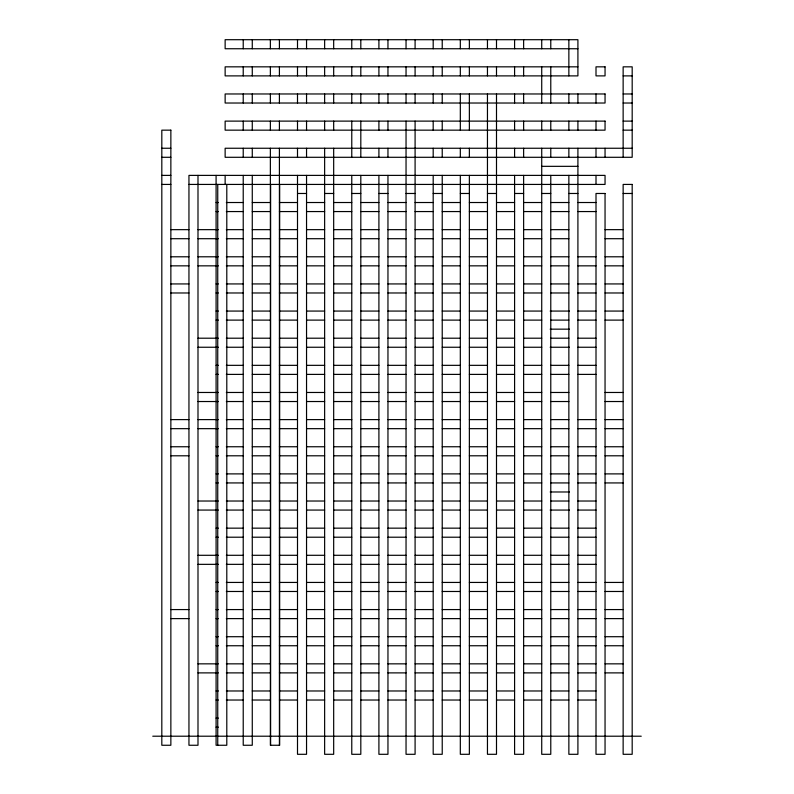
<?xml version="1.0" encoding="UTF-8"?>
<svg xmlns="http://www.w3.org/2000/svg" width="794" height="794" viewBox="0 0 794 794"><rect width="100%" height="100%" fill="white"/><g stroke="black" fill="none" stroke-linecap="round" stroke-linejoin="round"><path stroke-width="1.19" d="M577.913 48.742L225.139 48.742L225.139 39.7L577.913 39.7L577.913 75.887L225.139 75.887L225.139 66.835L577.913 66.835M623.141 75.887L632.183 75.887M623.141 93.97L632.183 93.97M623.141 103.022L632.183 103.022M623.141 121.115L632.183 121.115M623.141 130.156L632.183 130.156M161.817 148.25L170.859 148.25M632.183 148.25L225.139 148.25L225.139 157.291L632.183 157.291L632.183 66.835L623.141 66.835L623.141 157.291M161.817 157.291L170.859 157.291M541.726 166.333L577.913 166.333M161.817 175.385L170.859 175.385M161.817 184.426L170.859 184.426M188.952 184.426L605.048 184.426L605.048 175.385L188.952 175.385L188.952 745.258L197.994 745.258L197.994 175.385M297.502 193.478L306.544 193.478M324.637 193.478L333.678 193.478M351.772 193.478L360.813 193.478M378.907 193.478L387.958 193.478M406.042 193.478L415.093 193.478M433.187 193.478L442.228 193.478M460.322 193.478L469.363 193.478M487.456 193.478L496.498 193.478M514.591 193.478L523.633 193.478M541.726 193.478L550.778 193.478M568.861 193.478L577.913 193.478M623.141 193.478L632.183 193.478M216.087 202.52L218.35 202.52M226.34 202.52L243.222 202.52M252.274 202.52L270.367 202.52M279.409 202.52L297.502 202.52M306.544 202.52L324.637 202.52M333.678 202.52L351.772 202.52M360.813 202.52L378.907 202.52M387.958 202.52L406.042 202.52M415.093 202.52L433.187 202.52M442.228 202.52L460.322 202.52M469.363 202.52L487.456 202.52M496.498 202.52L514.591 202.52M523.633 202.52L541.726 202.52M550.778 202.52L568.861 202.52M577.913 202.52L596.006 202.52M216.087 211.561L218.35 211.561M226.34 211.561L243.222 211.561M252.274 211.561L270.367 211.561M279.409 211.561L297.502 211.561M306.544 211.561L324.637 211.561M333.678 211.561L351.772 211.561M360.813 211.561L378.907 211.561M387.958 211.561L406.042 211.561M415.093 211.561L433.187 211.561M442.228 211.561L460.322 211.561M469.363 211.561L487.456 211.561M496.498 211.561L514.591 211.561M523.633 211.561L541.726 211.561M550.778 211.561L568.861 211.561M577.913 211.561L596.006 211.561M170.859 229.655L188.952 229.655M197.994 229.655L218.35 229.655M226.34 229.655L243.222 229.655M252.274 229.655L270.367 229.655M279.409 229.655L297.502 229.655M306.544 229.655L324.637 229.655M333.678 229.655L351.772 229.655M360.813 229.655L378.907 229.655M387.958 229.655L406.042 229.655M415.093 229.655L433.187 229.655M442.228 229.655L460.322 229.655M469.363 229.655L487.456 229.655M496.498 229.655L514.591 229.655M523.633 229.655L541.726 229.655M550.778 229.655L568.861 229.655M605.048 229.655L623.141 229.655M170.859 238.706L188.952 238.706M197.994 238.706L218.35 238.706M226.34 238.706L243.222 238.706M252.274 238.706L270.367 238.706M279.409 238.706L297.502 238.706M306.544 238.706L324.637 238.706M333.678 238.706L351.772 238.706M360.813 238.706L378.907 238.706M387.958 238.706L406.042 238.706M415.093 238.706L433.187 238.706M442.228 238.706L460.322 238.706M469.363 238.706L487.456 238.706M496.498 238.706L514.591 238.706M523.633 238.706L541.726 238.706M550.778 238.706L568.861 238.706M605.048 238.706L623.141 238.706M170.859 256.79L188.952 256.79M197.994 256.79L218.35 256.79M226.34 256.79L243.222 256.79M252.274 256.79L270.367 256.79M279.409 256.79L297.502 256.79M306.544 256.79L324.637 256.79M333.678 256.79L351.772 256.79M360.813 256.79L378.907 256.79M387.958 256.79L406.042 256.79M415.093 256.79L433.187 256.79M442.228 256.79L460.322 256.79M469.363 256.79L487.456 256.79M496.498 256.79L514.591 256.79M523.633 256.79L541.726 256.79M550.778 256.79L568.861 256.79M577.913 256.79L596.006 256.79M605.048 256.79L623.141 256.79M170.859 265.841L188.952 265.841M197.994 265.841L218.35 265.841M226.34 265.841L243.222 265.841M252.274 265.841L270.367 265.841M279.409 265.841L297.502 265.841M306.544 265.841L324.637 265.841M333.678 265.841L351.772 265.841M360.813 265.841L378.907 265.841M387.958 265.841L406.042 265.841M415.093 265.841L433.187 265.841M442.228 265.841L460.322 265.841M469.363 265.841L487.456 265.841M496.498 265.841L514.591 265.841M523.633 265.841L541.726 265.841M550.778 265.841L568.861 265.841M577.913 265.841L596.006 265.841M605.048 265.841L623.141 265.841M170.859 283.934L188.952 283.934M216.087 283.934L218.35 283.934M226.34 283.934L243.222 283.934M252.274 283.934L270.367 283.934M279.409 283.934L297.502 283.934M306.544 283.934L324.637 283.934M333.678 283.934L351.772 283.934M360.813 283.934L378.907 283.934M387.958 283.934L406.042 283.934M415.093 283.934L433.187 283.934M442.228 283.934L460.322 283.934M469.363 283.934L487.456 283.934M496.498 283.934L514.591 283.934M523.633 283.934L541.726 283.934M550.778 283.934L568.861 283.934M577.913 283.934L596.006 283.934M605.048 283.934L623.141 283.934M170.859 292.976L188.952 292.976M216.087 292.976L218.35 292.976M226.34 292.976L243.222 292.976M252.274 292.976L270.367 292.976M279.409 292.976L297.502 292.976M306.544 292.976L324.637 292.976M333.678 292.976L351.772 292.976M360.813 292.976L378.907 292.976M387.958 292.976L406.042 292.976M415.093 292.976L433.187 292.976M442.228 292.976L460.322 292.976M469.363 292.976L487.456 292.976M496.498 292.976L514.591 292.976M523.633 292.976L541.726 292.976M550.778 292.976L568.861 292.976M577.913 292.976L596.006 292.976M605.048 292.976L623.141 292.976M216.087 311.069L218.35 311.069M226.34 311.069L243.222 311.069M252.274 311.069L270.367 311.069M279.409 311.069L297.502 311.069M306.544 311.069L324.637 311.069M333.678 311.069L351.772 311.069M360.813 311.069L378.907 311.069M387.958 311.069L406.042 311.069M415.093 311.069L433.187 311.069M442.228 311.069L460.322 311.069M469.363 311.069L487.456 311.069M496.498 311.069L514.591 311.069M523.633 311.069L541.726 311.069M550.173 311.069L569.467 311.069M577.913 311.069L596.006 311.069M605.048 311.069L623.141 311.069M216.087 320.111L218.35 320.111M226.34 320.111L243.222 320.111M252.274 320.111L270.367 320.111M279.409 320.111L297.502 320.111M306.544 320.111L324.637 320.111M333.678 320.111L351.772 320.111M360.813 320.111L378.907 320.111M387.958 320.111L406.042 320.111M415.093 320.111L433.187 320.111M442.228 320.111L460.322 320.111M469.363 320.111L487.456 320.111M496.498 320.111L514.591 320.111M523.633 320.111L541.726 320.111M550.778 320.111L568.861 320.111M577.913 320.111L596.006 320.111M605.048 320.111L623.141 320.111M550.173 329.163L569.467 329.163M197.994 338.204L218.35 338.204M226.34 338.204L243.222 338.204M252.274 338.204L270.367 338.204M279.409 338.204L297.502 338.204M306.544 338.204L324.637 338.204M333.678 338.204L351.772 338.204M360.813 338.204L378.907 338.204M387.958 338.204L406.042 338.204M415.093 338.204L433.187 338.204M442.228 338.204L460.322 338.204M469.363 338.204L487.456 338.204M496.498 338.204L514.591 338.204M523.633 338.204L541.726 338.204M550.778 338.204L568.861 338.204M577.913 338.204L596.006 338.204M197.994 347.246L218.35 347.246M226.34 347.246L243.222 347.246M252.274 347.246L270.367 347.246M279.409 347.246L297.502 347.246M306.544 347.246L324.637 347.246M333.678 347.246L351.772 347.246M360.813 347.246L378.907 347.246M387.958 347.246L406.042 347.246M415.093 347.246L433.187 347.246M442.228 347.246L460.322 347.246M469.363 347.246L487.456 347.246M496.498 347.246L514.591 347.246M523.633 347.246L541.726 347.246M550.173 347.246L569.467 347.246M577.913 347.246L596.006 347.246M216.087 365.339L218.35 365.339M226.34 365.339L243.222 365.339M252.274 365.339L270.367 365.339M279.409 365.339L297.502 365.339M306.544 365.339L324.637 365.339M333.678 365.339L351.772 365.339M360.813 365.339L378.907 365.339M387.958 365.339L406.042 365.339M415.093 365.339L433.187 365.339M442.228 365.339L460.322 365.339M469.363 365.339L487.456 365.339M496.498 365.339L514.591 365.339M523.633 365.339L541.726 365.339M550.778 365.339L568.861 365.339M577.913 365.339L596.006 365.339M216.087 374.391L218.35 374.391M226.34 374.391L243.222 374.391M252.274 374.391L270.367 374.391M279.409 374.391L297.502 374.391M306.544 374.391L324.637 374.391M333.678 374.391L351.772 374.391M360.813 374.391L378.907 374.391M387.958 374.391L406.042 374.391M415.093 374.391L433.187 374.391M442.228 374.391L460.322 374.391M469.363 374.391L487.456 374.391M496.498 374.391L514.591 374.391M523.633 374.391L541.726 374.391M550.778 374.391L568.861 374.391M577.913 374.391L596.006 374.391M197.994 392.474L218.35 392.474M226.34 392.474L243.222 392.474M252.274 392.474L270.367 392.474M279.409 392.474L297.502 392.474M306.544 392.474L324.637 392.474M333.678 392.474L351.772 392.474M360.813 392.474L378.907 392.474M387.958 392.474L406.042 392.474M415.093 392.474L433.187 392.474M442.228 392.474L460.322 392.474M469.363 392.474L487.456 392.474M496.498 392.474L514.591 392.474M523.633 392.474L541.726 392.474M550.778 392.474L568.861 392.474M605.048 392.474L623.141 392.474M197.994 401.526L218.35 401.526M226.34 401.526L243.222 401.526M252.274 401.526L270.367 401.526M279.409 401.526L297.502 401.526M306.544 401.526L324.637 401.526M333.678 401.526L351.772 401.526M360.813 401.526L378.907 401.526M387.958 401.526L406.042 401.526M415.093 401.526L433.187 401.526M442.228 401.526L460.322 401.526M469.363 401.526L487.456 401.526M496.498 401.526L514.591 401.526M523.633 401.526L541.726 401.526M550.778 401.526L568.861 401.526M605.048 401.526L623.141 401.526M170.859 419.609L188.952 419.609M197.994 419.609L218.35 419.609M226.34 419.609L243.222 419.609M252.274 419.609L270.367 419.609M279.409 419.609L297.502 419.609M306.544 419.609L324.637 419.609M333.678 419.609L351.772 419.609M360.813 419.609L378.907 419.609M387.958 419.609L406.042 419.609M415.093 419.609L433.187 419.609M442.228 419.609L460.322 419.609M469.363 419.609L487.456 419.609M496.498 419.609L514.591 419.609M523.633 419.609L541.726 419.609M550.778 419.609L568.861 419.609M577.913 419.609L596.006 419.609M605.048 419.609L623.141 419.609M170.859 428.661L188.952 428.661M197.994 428.661L218.35 428.661M226.34 428.661L243.222 428.661M252.274 428.661L270.367 428.661M279.409 428.661L297.502 428.661M306.544 428.661L324.637 428.661M333.678 428.661L351.772 428.661M360.813 428.661L378.907 428.661M387.958 428.661L406.042 428.661M415.093 428.661L433.187 428.661M442.228 428.661L460.322 428.661M469.363 428.661L487.456 428.661M496.498 428.661L514.591 428.661M523.633 428.661L541.726 428.661M550.778 428.661L568.861 428.661M577.913 428.661L596.006 428.661M605.048 428.661L623.141 428.661M170.859 446.754L188.952 446.754M216.087 446.754L218.35 446.754M226.34 446.754L243.222 446.754M252.274 446.754L270.367 446.754M279.409 446.754L297.502 446.754M306.544 446.754L324.637 446.754M333.678 446.754L351.772 446.754M360.813 446.754L378.907 446.754M387.958 446.754L406.042 446.754M415.093 446.754L433.187 446.754M442.228 446.754L460.322 446.754M469.363 446.754L487.456 446.754M496.498 446.754L514.591 446.754M523.633 446.754L541.726 446.754M550.778 446.754L568.861 446.754M577.913 446.754L596.006 446.754M605.048 446.754L623.141 446.754M170.859 455.796L188.952 455.796M216.087 455.796L218.35 455.796M226.34 455.796L243.222 455.796M252.274 455.796L270.367 455.796M279.409 455.796L297.502 455.796M306.544 455.796L324.637 455.796M333.678 455.796L351.772 455.796M360.813 455.796L378.907 455.796M387.958 455.796L406.042 455.796M415.093 455.796L433.187 455.796M442.228 455.796L460.322 455.796M469.363 455.796L487.456 455.796M496.498 455.796L514.591 455.796M523.633 455.796L541.726 455.796M550.778 455.796L568.861 455.796M577.913 455.796L596.006 455.796M605.048 455.796L623.141 455.796M216.087 473.889L218.35 473.889M226.34 473.889L243.222 473.889M252.274 473.889L270.367 473.889M279.409 473.889L297.502 473.889M306.544 473.889L324.637 473.889M333.678 473.889L351.772 473.889M360.813 473.889L378.907 473.889M387.958 473.889L406.042 473.889M415.093 473.889L433.187 473.889M442.228 473.889L460.322 473.889M469.363 473.889L487.456 473.889M496.498 473.889L514.591 473.889M523.633 473.889L541.726 473.889M550.173 473.889L569.467 473.889M577.913 473.889L596.006 473.889M605.048 473.889L623.141 473.889M216.087 482.931L218.35 482.931M226.34 482.931L243.222 482.931M252.274 482.931L270.367 482.931M279.409 482.931L297.502 482.931M306.544 482.931L324.637 482.931M333.678 482.931L351.772 482.931M360.813 482.931L378.907 482.931M387.958 482.931L406.042 482.931M415.093 482.931L433.187 482.931M442.228 482.931L460.322 482.931M469.363 482.931L487.456 482.931M496.498 482.931L514.591 482.931M523.633 482.931L541.726 482.931M550.778 482.931L568.861 482.931M577.913 482.931L596.006 482.931M605.048 482.931L623.141 482.931M550.173 491.982L569.467 491.982M197.994 501.024L218.35 501.024M226.34 501.024L243.222 501.024M252.274 501.024L270.367 501.024M279.409 501.024L297.502 501.024M306.544 501.024L324.637 501.024M333.678 501.024L351.772 501.024M360.813 501.024L378.907 501.024M387.958 501.024L406.042 501.024M415.093 501.024L433.187 501.024M442.228 501.024L460.322 501.024M469.363 501.024L487.456 501.024M496.498 501.024L514.591 501.024M523.633 501.024L541.726 501.024M550.778 501.024L568.861 501.024M577.913 501.024L596.006 501.024M197.994 510.066L218.35 510.066M226.34 510.066L243.222 510.066M252.274 510.066L270.367 510.066M279.409 510.066L297.502 510.066M306.544 510.066L324.637 510.066M333.678 510.066L351.772 510.066M360.813 510.066L378.907 510.066M387.958 510.066L406.042 510.066M415.093 510.066L433.187 510.066M442.228 510.066L460.322 510.066M469.363 510.066L487.456 510.066M496.498 510.066L514.591 510.066M523.633 510.066L541.726 510.066M550.173 510.066L569.467 510.066M577.913 510.066L596.006 510.066M216.087 528.159L218.35 528.159M226.34 528.159L243.222 528.159M252.274 528.159L270.367 528.159M279.409 528.159L297.502 528.159M306.544 528.159L324.637 528.159M333.678 528.159L351.772 528.159M360.813 528.159L378.907 528.159M387.958 528.159L406.042 528.159M415.093 528.159L433.187 528.159M442.228 528.159L460.322 528.159M469.363 528.159L487.456 528.159M496.498 528.159L514.591 528.159M523.633 528.159L541.726 528.159M550.778 528.159L568.861 528.159M577.913 528.159L596.006 528.159M216.087 537.21L218.35 537.21M226.34 537.21L243.222 537.21M252.274 537.21L270.367 537.21M279.409 537.21L297.502 537.21M306.544 537.21L324.637 537.21M333.678 537.21L351.772 537.21M360.813 537.21L378.907 537.21M387.958 537.21L406.042 537.21M415.093 537.21L433.187 537.21M442.228 537.21L460.322 537.21M469.363 537.21L487.456 537.21M496.498 537.21L514.591 537.21M523.633 537.21L541.726 537.21M550.778 537.21L568.861 537.21M577.913 537.21L596.006 537.21M197.994 555.294L218.35 555.294M226.34 555.294L243.222 555.294M252.274 555.294L270.367 555.294M279.409 555.294L297.502 555.294M306.544 555.294L324.637 555.294M333.678 555.294L351.772 555.294M360.813 555.294L378.907 555.294M387.958 555.294L406.042 555.294M415.093 555.294L433.187 555.294M442.228 555.294L460.322 555.294M469.363 555.294L487.456 555.294M496.498 555.294L514.591 555.294M523.633 555.294L541.726 555.294M550.778 555.294L568.861 555.294M577.913 555.294L596.006 555.294M197.994 564.345L218.35 564.345M226.34 564.345L243.222 564.345M252.274 564.345L270.367 564.345M279.409 564.345L297.502 564.345M306.544 564.345L324.637 564.345M333.678 564.345L351.772 564.345M360.813 564.345L378.907 564.345M387.958 564.345L406.042 564.345M415.093 564.345L433.187 564.345M442.228 564.345L460.322 564.345M469.363 564.345L487.456 564.345M496.498 564.345L514.591 564.345M523.633 564.345L541.726 564.345M550.778 564.345L568.861 564.345M577.913 564.345L596.006 564.345M216.087 582.439L218.35 582.439M226.34 582.439L243.222 582.439M252.274 582.439L270.367 582.439M279.409 582.439L297.502 582.439M306.544 582.439L324.637 582.439M333.678 582.439L351.772 582.439M360.813 582.439L378.907 582.439M387.958 582.439L406.042 582.439M415.093 582.439L433.187 582.439M442.228 582.439L460.322 582.439M469.363 582.439L487.456 582.439M496.498 582.439L514.591 582.439M523.633 582.439L541.726 582.439M550.778 582.439L568.861 582.439M577.913 582.439L596.006 582.439M605.048 582.439L623.141 582.439M216.087 591.48L218.35 591.48M226.34 591.48L243.222 591.48M252.274 591.48L270.367 591.48M279.409 591.48L297.502 591.48M306.544 591.48L324.637 591.48M333.678 591.48L351.772 591.48M360.813 591.48L378.907 591.48M387.958 591.48L406.042 591.48M415.093 591.48L433.187 591.48M442.228 591.48L460.322 591.48M469.363 591.48L487.456 591.48M496.498 591.48L514.591 591.48M523.633 591.48L541.726 591.48M550.778 591.48L568.861 591.48M577.913 591.48L596.006 591.48M605.048 591.48L623.141 591.48M170.859 609.574L188.952 609.574M216.087 609.574L218.35 609.574M226.34 609.574L243.222 609.574M252.274 609.574L270.367 609.574M279.409 609.574L297.502 609.574M306.544 609.574L324.637 609.574M333.678 609.574L351.772 609.574M360.813 609.574L378.907 609.574M387.958 609.574L406.042 609.574M415.093 609.574L433.187 609.574M442.228 609.574L460.322 609.574M469.363 609.574L487.456 609.574M496.498 609.574L514.591 609.574M523.633 609.574L541.726 609.574M550.778 609.574L568.861 609.574M577.913 609.574L596.006 609.574M605.048 609.574L623.141 609.574M170.859 618.615L188.952 618.615M216.087 618.615L218.35 618.615M226.34 618.615L243.222 618.615M252.274 618.615L270.367 618.615M279.409 618.615L297.502 618.615M306.544 618.615L324.637 618.615M333.678 618.615L351.772 618.615M360.813 618.615L378.907 618.615M387.958 618.615L406.042 618.615M415.093 618.615L433.187 618.615M442.228 618.615L460.322 618.615M469.363 618.615L487.456 618.615M496.498 618.615L514.591 618.615M523.633 618.615L541.726 618.615M550.778 618.615L568.861 618.615M577.913 618.615L596.006 618.615M605.048 618.615L623.141 618.615M216.087 636.709L218.35 636.709M226.34 636.709L243.222 636.709M252.274 636.709L270.367 636.709M279.409 636.709L297.502 636.709M306.544 636.709L324.637 636.709M333.678 636.709L351.772 636.709M360.813 636.709L378.907 636.709M387.958 636.709L406.042 636.709M415.093 636.709L433.187 636.709M442.228 636.709L460.322 636.709M469.363 636.709L487.456 636.709M496.498 636.709L514.591 636.709M523.633 636.709L541.726 636.709M550.778 636.709L568.861 636.709M577.913 636.709L596.006 636.709M605.048 636.709L623.141 636.709M216.087 645.75L218.35 645.75M226.34 645.75L243.222 645.75M252.274 645.75L270.367 645.75M279.409 645.75L297.502 645.75M306.544 645.75L324.637 645.75M333.678 645.75L351.772 645.75M360.813 645.75L378.907 645.75M387.958 645.75L406.042 645.75M415.093 645.75L433.187 645.75M442.228 645.75L460.322 645.75M469.363 645.75L487.456 645.75M496.498 645.75L514.591 645.75M523.633 645.75L541.726 645.75M550.778 645.75L568.861 645.75M577.913 645.75L596.006 645.75M605.048 645.75L623.141 645.75M197.994 663.844L218.35 663.844M226.34 663.844L243.222 663.844M252.274 663.844L270.367 663.844M279.409 663.844L297.502 663.844M306.544 663.844L324.637 663.844M333.678 663.844L351.772 663.844M360.813 663.844L378.907 663.844M387.958 663.844L406.042 663.844M415.093 663.844L433.187 663.844M442.228 663.844L460.322 663.844M469.363 663.844L487.456 663.844M496.498 663.844L514.591 663.844M523.633 663.844L541.726 663.844M550.778 663.844L568.861 663.844M577.913 663.844L596.006 663.844M605.048 663.844L623.141 663.844M197.994 672.885L218.35 672.885M226.34 672.885L243.222 672.885M252.274 672.885L270.367 672.885M279.409 672.885L297.502 672.885M306.544 672.885L324.637 672.885M333.678 672.885L351.772 672.885M360.813 672.885L378.907 672.885M387.958 672.885L406.042 672.885M415.093 672.885L433.187 672.885M442.228 672.885L460.322 672.885M469.363 672.885L487.456 672.885M496.498 672.885L514.591 672.885M523.633 672.885L541.726 672.885M550.778 672.885L568.861 672.885M577.913 672.885L596.006 672.885M605.048 672.885L623.141 672.885M216.087 690.979L218.35 690.979M226.34 690.979L243.222 690.979M252.274 690.979L270.367 690.979M279.409 690.979L297.502 690.979M306.544 690.979L324.637 690.979M333.678 690.979L351.772 690.979M360.813 690.979L378.907 690.979M387.958 690.979L406.042 690.979M415.093 690.979L433.187 690.979M442.228 690.979L460.322 690.979M469.363 690.979L487.456 690.979M496.498 690.979L514.591 690.979M523.633 690.979L541.726 690.979M550.778 690.979L568.861 690.979M577.913 690.979L596.006 690.979M216.087 700.03L218.35 700.03M226.34 700.03L243.222 700.03M252.274 700.03L270.367 700.03M279.409 700.03L297.502 700.03M306.544 700.03L324.637 700.03M333.678 700.03L351.772 700.03M360.813 700.03L378.907 700.03M387.958 700.03L406.042 700.03M415.093 700.03L433.187 700.03M442.228 700.03L460.322 700.03M469.363 700.03L487.456 700.03M496.498 700.03L514.591 700.03M523.633 700.03L541.726 700.03M550.778 700.03L568.861 700.03M577.913 700.03L596.006 700.03M216.087 718.113L218.35 718.113M216.087 727.165L218.35 727.165M152.766 736.207L641.234 736.207M605.048 148.25L605.048 157.291M596.006 93.97L596.006 103.022M596.006 121.115L596.006 130.156M596.006 148.25L596.006 157.291M596.006 175.385L596.006 184.426M577.913 93.97L577.913 103.022M577.913 121.115L577.913 130.156M577.913 148.25L577.913 754.3L568.861 754.3L568.861 175.385M568.861 39.7L568.861 75.887M568.861 93.97L568.861 103.022M568.861 121.115L568.861 130.156M568.861 148.25L568.861 157.291M550.778 39.7L550.778 48.742M550.778 66.835L550.778 103.022M550.778 121.115L550.778 130.156M550.778 148.25L550.778 157.291M550.778 175.385L550.778 754.3L541.726 754.3L541.726 148.25M541.726 39.7L541.726 48.742M541.726 66.835L541.726 103.022M541.726 121.115L541.726 130.156M523.633 39.7L523.633 48.742M523.633 66.835L523.633 75.887M523.633 93.97L523.633 103.022M523.633 121.115L523.633 130.156M523.633 148.25L523.633 157.291M523.633 175.385L523.633 754.3L514.591 754.3L514.591 175.385M514.591 39.7L514.591 48.742M514.591 66.835L514.591 75.887M514.591 93.97L514.591 103.022M514.591 121.115L514.591 130.156M514.591 148.25L514.591 157.291M496.498 39.7L496.498 48.742M496.498 66.835L496.498 75.887M496.498 93.97L496.498 754.3L487.456 754.3L487.456 93.97M487.456 39.7L487.456 48.742M487.456 66.835L487.456 75.887M469.363 39.7L469.363 48.742M469.363 66.835L469.363 75.887M469.363 93.97L469.363 130.156M469.363 148.25L469.363 157.291M469.363 175.385L469.363 754.3L460.322 754.3L460.322 175.385M460.322 39.7L460.322 48.742M460.322 66.835L460.322 75.887M460.322 93.97L460.322 130.156M460.322 148.25L460.322 157.291M442.228 39.7L442.228 48.742M442.228 66.835L442.228 75.887M442.228 93.97L442.228 103.022M442.228 121.115L442.228 130.156M442.228 148.25L442.228 157.291M442.228 175.385L442.228 754.3L433.187 754.3L433.187 175.385M433.187 39.7L433.187 48.742M433.187 66.835L433.187 75.887M433.187 93.97L433.187 103.022M433.187 121.115L433.187 130.156M433.187 148.25L433.187 157.291M415.093 39.7L415.093 48.742M415.093 66.835L415.093 75.887M415.093 93.97L415.093 103.022M415.093 121.115L415.093 754.3L406.042 754.3L406.042 121.115M406.042 39.7L406.042 48.742M406.042 66.835L406.042 75.887M406.042 93.97L406.042 103.022M387.958 39.7L387.958 48.742M387.958 66.835L387.958 75.887M387.958 93.97L387.958 103.022M387.958 121.115L387.958 130.156M387.958 148.25L387.958 157.291M387.958 175.385L387.958 754.3L378.907 754.3L378.907 175.385M378.907 39.7L378.907 48.742M378.907 66.835L378.907 75.887M378.907 93.97L378.907 103.022M378.907 121.115L378.907 130.156M378.907 148.25L378.907 157.291M360.813 39.7L360.813 48.742M360.813 66.835L360.813 75.887M360.813 93.97L360.813 103.022M360.813 121.115L360.813 157.291M360.813 175.385L360.813 754.3L351.772 754.3L351.772 175.385M351.772 39.7L351.772 48.742M351.772 66.835L351.772 75.887M351.772 93.97L351.772 103.022M351.772 121.115L351.772 157.291M333.678 39.7L333.678 48.742M333.678 66.835L333.678 75.887M333.678 93.97L333.678 103.022M333.678 121.115L333.678 130.156M333.678 148.25L333.678 754.3L324.637 754.3L324.637 148.25M324.637 39.7L324.637 48.742M324.637 66.835L324.637 75.887M324.637 93.97L324.637 103.022M324.637 121.115L324.637 130.156M306.544 39.7L306.544 48.742M306.544 66.835L306.544 75.887M306.544 93.97L306.544 103.022M306.544 121.115L306.544 130.156M306.544 148.25L306.544 157.291M306.544 175.385L306.544 754.3L297.502 754.3L297.502 175.385M297.502 39.7L297.502 48.742M297.502 66.835L297.502 75.887M297.502 93.97L297.502 103.022M297.502 121.115L297.502 130.156M297.502 148.25L297.502 157.291M279.667 184.426L279.667 745.258L270.367 745.258L270.367 148.25M279.409 39.7L279.409 48.742M279.409 66.835L279.409 75.887M279.409 93.97L279.409 103.022M279.409 121.115L279.409 130.156M279.409 148.25L279.409 745.258M270.615 184.426L270.615 745.258M270.367 39.7L270.367 48.742M270.367 66.835L270.367 75.887M270.367 93.97L270.367 103.022M270.367 121.115L270.367 130.156M252.274 39.7L252.274 48.742M252.274 66.835L252.274 75.887M252.274 93.97L252.274 103.022M252.274 121.115L252.274 130.156M252.274 148.25L252.274 157.291M252.274 175.385L252.274 745.258L243.222 745.258L243.222 175.385M243.222 39.7L243.222 48.742M243.222 66.835L243.222 75.887M243.222 93.97L243.222 103.022M243.222 121.115L243.222 130.156M243.222 148.25L243.222 157.291M226.796 184.426L226.796 745.258L216.087 745.258L216.087 175.385M225.139 175.385L225.139 184.426M217.745 184.426L217.745 745.258M605.048 66.835L596.006 66.835L596.006 75.887L605.048 75.887L605.048 66.835M605.048 93.97L225.139 93.97L225.139 103.022L605.048 103.022L605.048 93.97M605.048 121.115L225.139 121.115L225.139 130.156L605.048 130.156L605.048 121.115M170.859 130.156L161.817 130.156L161.817 745.258L170.859 745.258L170.859 130.156M632.183 184.426L623.141 184.426L623.141 754.3L632.183 754.3L632.183 184.426M605.048 193.478L596.006 193.478L596.006 754.3L605.048 754.3L605.048 193.478"/></g></svg>
